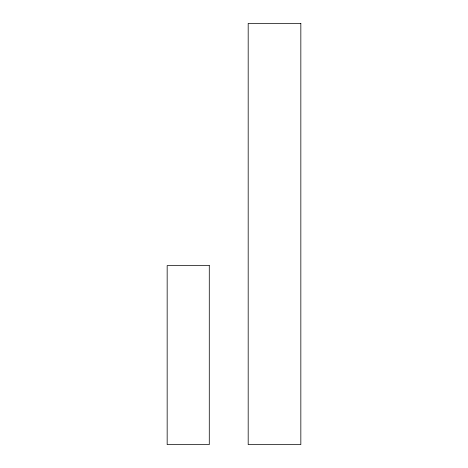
<?xml version="1.0" encoding="UTF-8"?>
<svg xmlns="http://www.w3.org/2000/svg" width="468" height="468" viewBox="0 0 468 468"><rect width="100%" height="100%" fill="white"/><g stroke="black" fill="none" stroke-linecap="round" stroke-linejoin="round"><path stroke-width="0.7" d="M300.836 23.4L248.186 23.4L248.186 444.6L300.836 444.6L300.836 23.4M209.284 265.59L167.164 265.59L167.164 444.6L209.284 444.6L209.284 265.59"/></g></svg>
